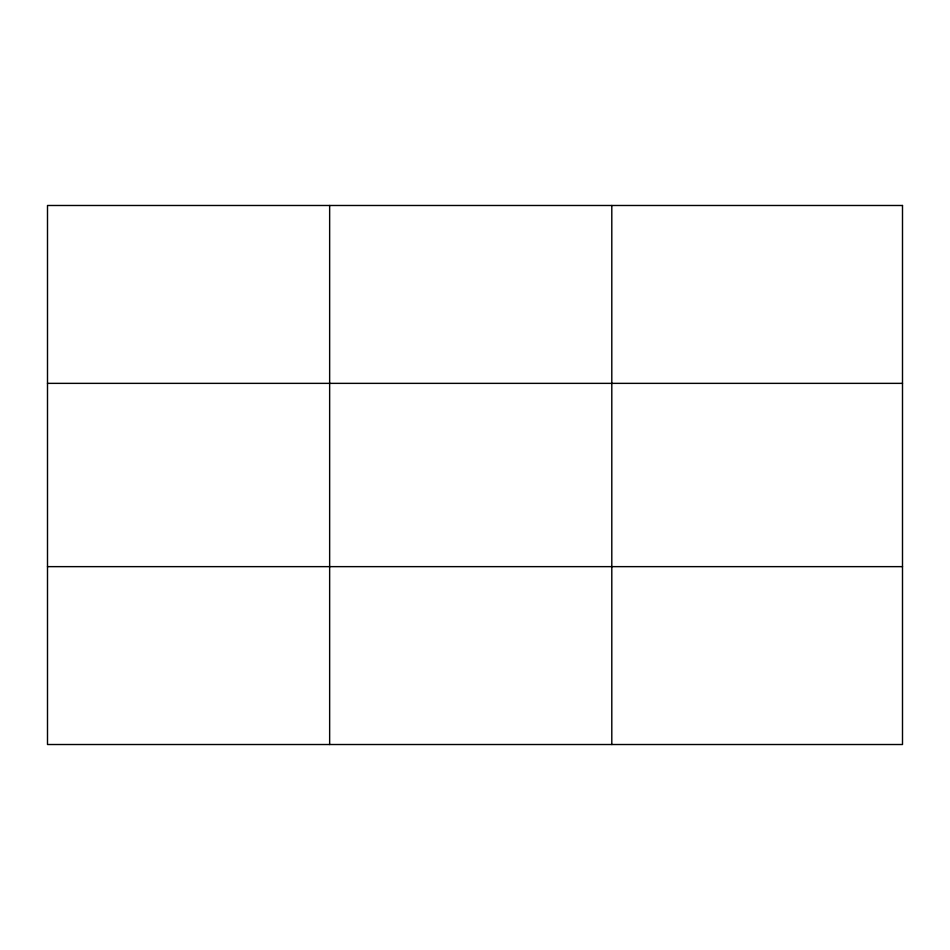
<?xml version="1.0" encoding="UTF-8"?>
<svg xmlns="http://www.w3.org/2000/svg" width="950" height="950" viewBox="0 0 950 950"><rect width="100%" height="100%" fill="white"/><g stroke="black" fill="none" stroke-linecap="round" stroke-linejoin="round"><path stroke-width="1.43" d="M329.65 744.515L329.65 205.485M611.8 744.515L611.8 205.485M47.5 383.361L902.5 383.361M47.5 566.639L902.5 566.639M902.5 205.485L902.5 744.515L47.5 744.515L47.5 205.485L902.5 205.485"/></g></svg>
